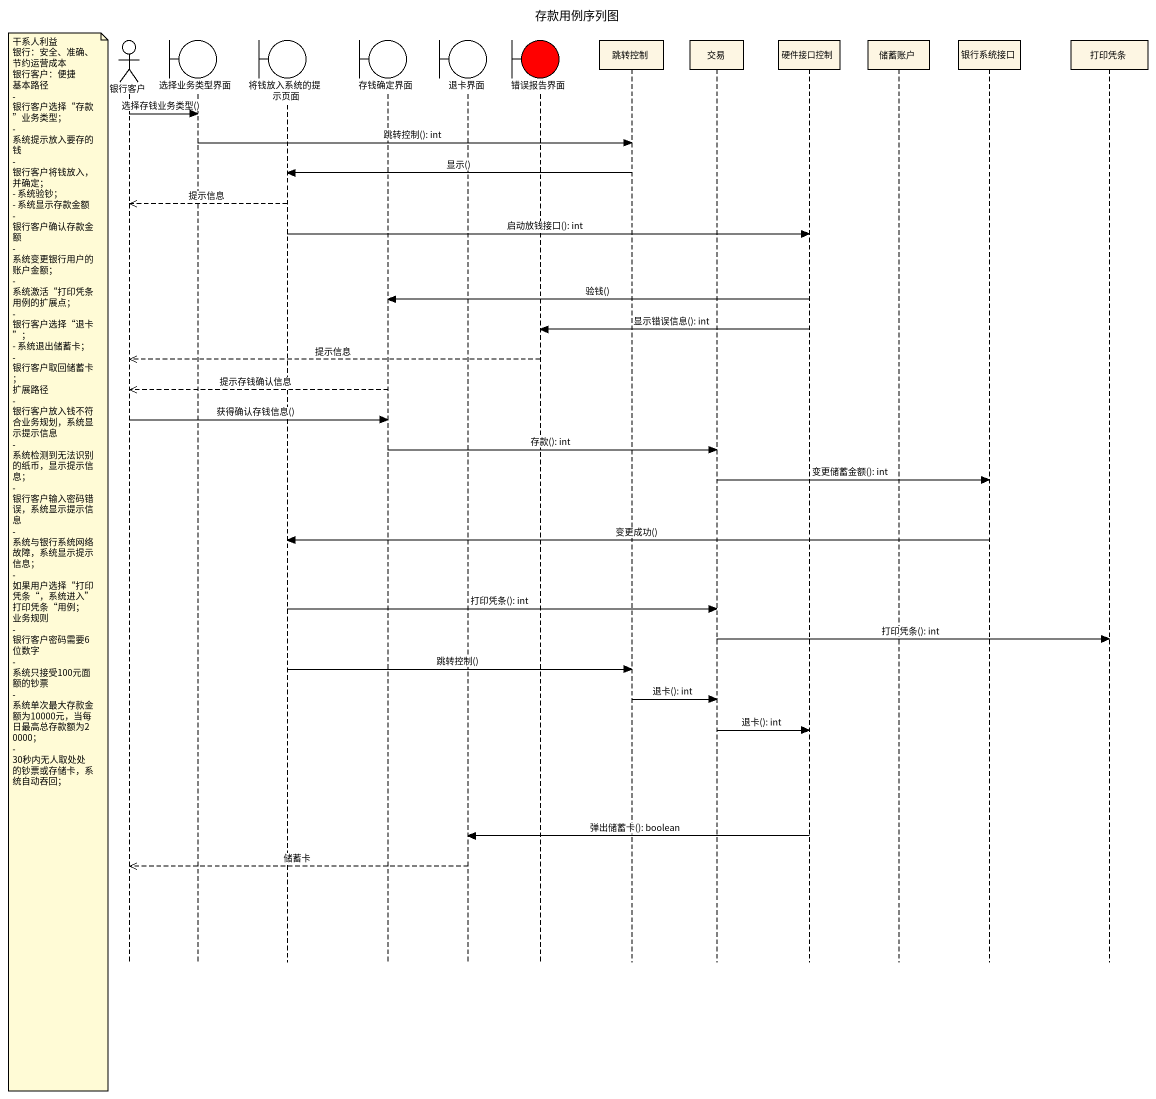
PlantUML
@startuml
title 存款用例序列图
hide footbox
actor 银行客户
boundary 选择业务类型界面
boundary 将钱放入系统的提示页面
boundary 存钱确定界面
boundary 退卡界面
boundary 错误报告界面 #FF0000
participant 跳转控制
participant 交易
participant 硬件接口控制
participant 储蓄账户
participant 银行系统接口
participant 打印凭条

银行客户 -> 选择业务类型界面 : 选择存钱业务类型()
选择业务类型界面 -> 跳转控制 : 跳转控制(): int
跳转控制 -> 将钱放入系统的提示页面 : 显示()
将钱放入系统的提示页面 -->> 银行客户 : 提示信息
将钱放入系统的提示页面 -> 硬件接口控制 : 启动放钱接口(): int
硬件接口控制 -> 存钱确定界面 : 验钱()
硬件接口控制 -> 错误报告界面 : 显示错误信息(): int
错误报告界面 -->> 银行客户 : 提示信息
存钱确定界面 -->> 银行客户 : 提示存钱确认信息
银行客户 -> 存钱确定界面 : 获得确认存钱信息()
存钱确定界面 -> 交易 : 存款(): int
交易 -> 银行系统接口 : 变更储蓄金额(): int
银行系统接口 -> 将钱放入系统的提示页面 : 变更成功()
note left of 银行客户
  干系人利益
  银行：安全、准确、节约运营成本
  银行客户：便捷
  基本路径
  - 银行客户选择“存款”业务类型；
  - 系统提示放入要存的钱
  - 银行客户将钱放入，并确定；
  - 系统验钞；
  - 系统显示存款金额
  - 银行客户确认存款金额
  - 系统变更银行用户的账户金额；
  - 系统激活“打印凭条用例的扩展点；
  - 银行客户选择“退卡”；
  - 系统退出储蓄卡；
  - 银行客户取回储蓄卡；
  扩展路径
  - 银行客户放入钱不符合业务规划，系统显示提示信息
  - 系统检测到无法识别的纸币，显示提示信息；
  - 银行客户输入密码错误，系统显示提示信息
  - 系统与银行系统网络故障，系统显示提示信息；
  - 如果用户选择“打印凭条“，系统进入”打印凭条“用例；
  业务规则
  - 银行客户密码需要6位数字
  - 系统只接受100元面额的钞票
  - 系统单次最大存款金额为10000元，当每日最高总存款额为20000；
  - 30秒内无人取处处的钞票或存储卡，系统自动吞回；
end note
将钱放入系统的提示页面 -> 交易 : 打印凭条(): int
交易 -> 打印凭条 : 打印凭条(): int
将钱放入系统的提示页面 -> 跳转控制 : 跳转控制()
跳转控制 -> 交易 : 退卡(): int
交易 -> 硬件接口控制 : 退卡(): int
硬件接口控制 -> 退卡界面 : 弹出储蓄卡(): boolean
退卡界面 -->> 银行客户 : 储蓄卡
@enduml
